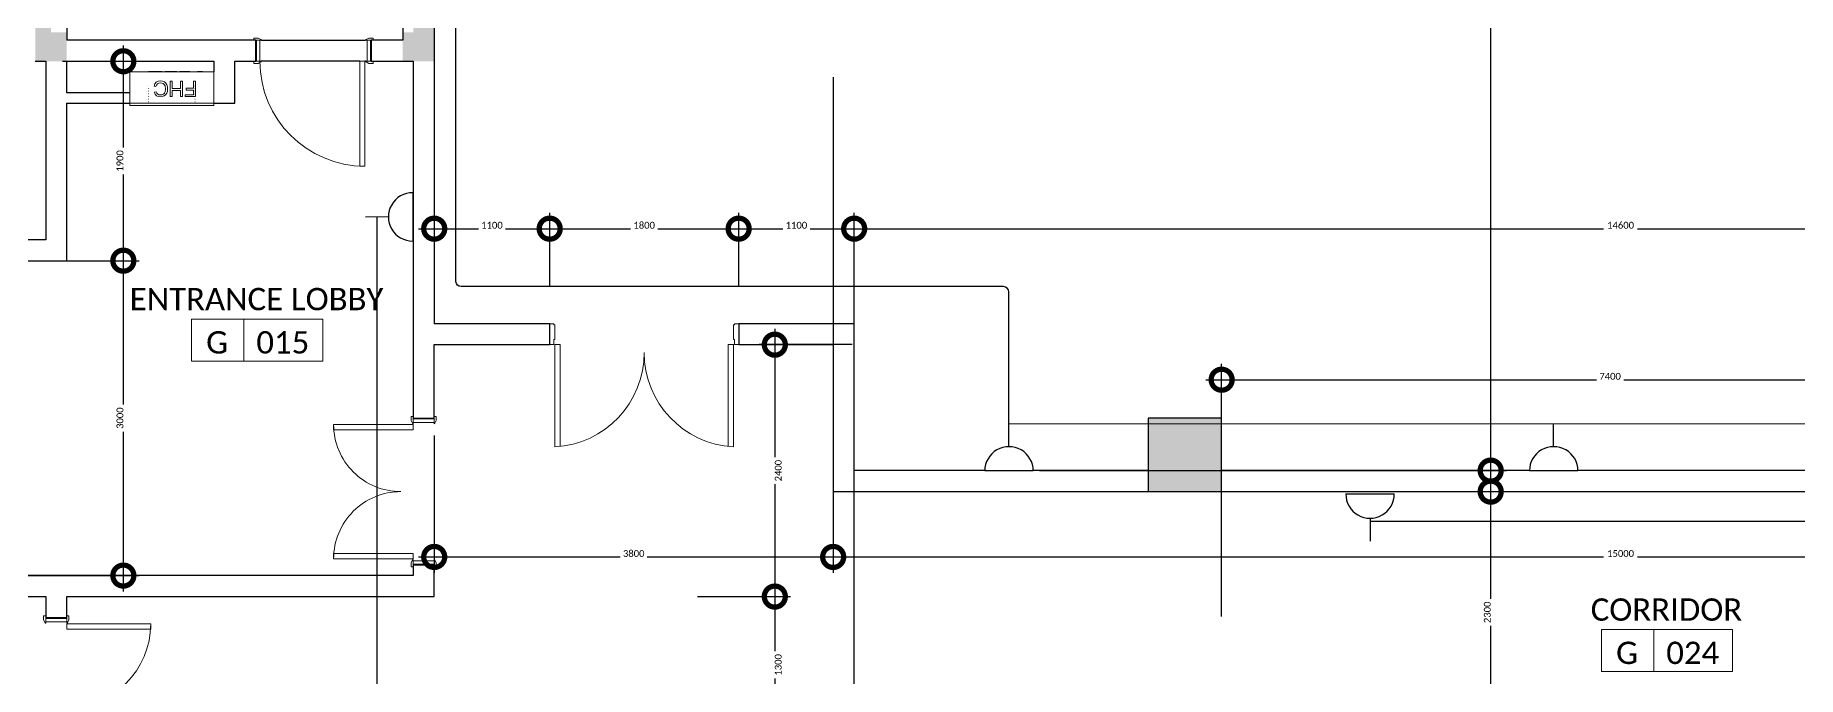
# Model space of a CAD drawing. Header units: metres. Extents: x 15.7 to 112.1, y 4.7 to 71.5.
# Drawn here: x 29.19 to 45.98, y 23.68 to 29.8 of the extents above; entities that cross this region are included whole.
import ezdxf

# ---------------------------------------------------------------- set-up
doc = ezdxf.new("R2010")
doc.units = ezdxf.units.M
doc.set_wipeout_variables(frame=1)
doc.linetypes.add('ECG_Line-Ptrn-Sold', pattern=[9144.001000000002, 9144.000000000002, -0.001])
doc.layers.get('0').update_dxf_attribs({"color": 3})
doc.layers.add('00', color=252, linetype='Continuous')
doc.layers.add('E-SOCKET', color=3, linetype='Continuous')
for name, color, linetype, lineweight in [('A-DIM', 7, 'Continuous', 5), ('A-DOOR', 5, 'Continuous', 5), ('A-TEXT', 7, 'ECG_Line-Ptrn-Sold', 13), ('M-EQPT', 1, 'Continuous', 9)]:
    doc.layers.add(name, color=color, linetype=linetype, lineweight=lineweight)
doc.styles.add('Calibri', font='calibri.ttf', dxfattribs={"height": 0.2126391096979332})
doc.dimstyles.new('ECG_Dimn-Detl-100', dxfattribs={"dimscale": 0.3048, "dimtxt": 0.25, "dimasz": 1.312335958005249, "dimexe": 0.4921259842519685, "dimexo": 0.0625, "dimgap": 0, "dimtad": 1, "dimdec": 0, "dimlfac": 1000, "dimzin": 0, "dimdsep": 46, "dimtxsty": 'Calibri', "dimblk1": 'DOTSMALL', "dimblk2": 'DOTSMALL', "dimsah": 1, "dimcen": 0.09, "dimdle": 0.4921259842519685, "dimazin": 0, "dimtfac": 1, "dimtdec": 4, "dimtix": 1, "dimtmove": 0, "dimatfit": 3, "dimfxl": 0.4921259842519685, "dimfxlon": 1, "dimtvp": 1, "dimtolj": 1, "dimtzin": 0, "dimarcsym": 2})
doc.dimstyles.new('ECG_Dimn-Detl-100_2', dxfattribs={"dimscale": 0.3048, "dimtxt": 0.25, "dimasz": 1.312335958005249, "dimexe": 0.4921259842519685, "dimexo": 0.0625, "dimgap": 0, "dimtad": 1, "dimdec": 0, "dimlfac": 1000, "dimzin": 0, "dimdsep": 46, "dimtxsty": 'Calibri', "dimblk1": 'DOTSMALL', "dimblk2": 'DOTSMALL', "dimsah": 1, "dimcen": 0.09, "dimdle": 0.4921259842519685, "dimazin": 0, "dimtfac": 1, "dimtdec": 4, "dimtix": 1, "dimtmove": 0, "dimatfit": 3, "dimfxl": 0.4921259842519685, "dimfxlon": 1, "dimtvp": 1, "dimtolj": 1, "dimtzin": 0, "dimarcsym": 2})

# ---------------------------------------------------------------- blocks, each defined once
blk = doc.blocks.new('ECG_ Door-Single Leaf-Steel - 1100x2200 mm-3097157-GROUND FLOOR PLAN')
at = {"layer": 'A-DOOR'}
for p, q in [((-0.5670000000000196, 0.12), (-0.5270000000000196, 0.12)), ((-0.5670000000000196, 0.1000000000000001), (-0.5670000000000196, 0.12)), ((-0.4970000000000196, 0.1000000000000001), (-0.5500000000000169, 0.1000000000000001)), ((-0.5420000000003313, 0.1), (-0.5100000000003206, 0.1)), ((-0.5420000000003313, -0.1000000000009697), (-0.5420000000003313, 0.1)), ((-0.5270000000000196, 0.12), (-0.5010000000000195, 0.106)), ((-0.5100000000003206, 0.1), (-0.5100000000003206, -0.1000000000009697)), ((0.550000000000008, 0.1000000000000001), (0.4969999999999724, 0.1000000000000001)), ((0.5009999999999725, 0.106), (0.5269999999999725, 0.12)), ((0.5099999999996673, 0.1), (0.5419999999996781, 0.1)), ((0.5099999999996673, -0.1000000000009697), (0.5099999999996673, 0.1)), ((0.5269999999999725, 0.12), (0.5669999999999723, 0.12)), ((0.5419999999996781, 0.1), (0.5419999999996781, -0.1000000000009697)), ((0.5669999999999723, 0.12), (0.5669999999999725, 0.1000000000000001)), ((-0.5670000000000195, -0.1200000000009714), (-0.5670000000000193, -0.1000000000009752)), ((-0.5270000000000191, -0.1200000000009748), (-0.5670000000000195, -0.1200000000009714)), ((-0.5500000000000167, -0.1000000000009743), (-0.4970000000000195, -0.1000000000009715)), ((-0.5100000000003206, -0.1000000000009697), (-0.5420000000003313, -0.1000000000009697)), ((-0.5010000000000198, -0.1060000000009714), (-0.5270000000000191, -0.1200000000009748)), ((0.4399999999999785, -0.1000000000009684), (0.4899999999999785, -0.1000000000009684)), ((0.4399999999999785, -1.100000000000968), (0.4399999999999785, -0.1000000000009684)), ((0.4399999999999752, -0.1000000000009683), (0.4399999999999752, -1.100000000000968)), ((0.4899999999999752, -0.1000000000009683), (0.4399999999999752, -0.1000000000009683)), ((0.4899999999999785, -0.1000000000009684), (0.4899999999999785, -1.100000000000968)), ((0.4899999999999752, -1.100000000000968), (0.4899999999999752, -0.1000000000009682)), ((0.4969999999999729, -0.1000000000009683), (0.5500000000000085, -0.100000000000968)), ((0.5269999999999729, -0.120000000000968), (0.5009999999999729, -0.1060000000009682)), ((0.5419999999996781, -0.1000000000009697), (0.5099999999996673, -0.1000000000009697)), ((0.566999999999973, -0.1200000000009677), (0.5269999999999729, -0.120000000000968)), ((0.5669999999999729, -0.1000000000009679), (0.566999999999973, -0.1200000000009677)), ((0.4899999999999785, -1.100000000000968), (0.4399999999999785, -1.100000000000968)), ((0.4399999999999752, -1.100000000000968), (0.4899999999999752, -1.100000000000968))]:
    blk.add_line(p, q, dxfattribs=at)
for centre, radius, start, end in [((-0.5050000000000195, 0.099), 0.008062257748298557, 7.12501634890286, 60.25511870305785), ((0.5049999999999724, 0.099), 0.008062257748298501, 119.7448812969423, 172.8749836510976), ((0.4899999999999736, -0.1000000000009633), 1.000000000000006, 180.0000000000001, 269.9999999999997), ((-0.5050000000000194, -0.0990000000009714), 0.008062257748298461, 299.7448812969413, 352.8749836510972), ((0.5049999999999728, -0.09900000000096812), 0.008062257748298501, 187.1250163489028, 240.2551187030581)]:
    blk.add_arc(centre, radius, start, end, dxfattribs=at)
blk = doc.blocks.new('ECG_ Door-Single Leaf-Steel - 900x2200 mm-3096168-GROUND FLOOR PLAN')
at = {"layer": 'A-DOOR'}
for p, q in [((-0.4670000000000201, 0.12), (-0.42700000000002, 0.12)), ((-0.4670000000000201, 0.1000000000000001), (-0.4670000000000201, 0.12)), ((-0.3970000000000201, 0.1000000000000001), (-0.4499999999999846, 0.1000000000000001)), ((-0.4420000000003318, 0.1), (-0.4100000000003211, 0.1)), ((-0.4420000000003318, -0.1000000000009697), (-0.4420000000003318, 0.1)), ((-0.42700000000002, 0.12), (-0.4010000000000201, 0.106)), ((-0.4100000000003211, 0.1), (-0.4100000000003211, -0.1000000000009697)), ((0.4500000000000219, 0.1000000000000001), (0.3969999999999727, 0.1000000000000001)), ((0.4009999999999729, 0.106), (0.4269999999999726, 0.12)), ((0.4099999999996672, 0.1), (0.4419999999996781, 0.1)), ((0.4099999999996672, -0.1000000000009697), (0.4099999999996672, 0.1)), ((0.4269999999999726, 0.12), (0.4669999999999725, 0.12)), ((0.4419999999996781, 0.1), (0.4419999999996781, -0.1000000000009697)), ((0.4669999999999725, 0.12), (0.4669999999999728, 0.1000000000000001)), ((-0.4670000000000197, -0.1200000000009711), (-0.4670000000000196, -0.1000000000009742)), ((-0.4270000000000198, -0.1200000000009738), (-0.4670000000000197, -0.1200000000009711)), ((-0.4499999999999842, -0.1000000000009735), (-0.3970000000000198, -0.1000000000009712)), ((-0.4100000000003211, -0.1000000000009697), (-0.4420000000003318, -0.1000000000009697)), ((-0.4010000000000199, -0.1060000000009711), (-0.4270000000000198, -0.1200000000009738)), ((0.3399999999999786, -0.1000000000009684), (0.3899999999999786, -0.1000000000009684)), ((0.3399999999999786, -0.9000000000009685), (0.3399999999999786, -0.1000000000009684)), ((0.3399999999999754, -0.1000000000009683), (0.3399999999999754, -0.9000000000009685)), ((0.3899999999999754, -0.1000000000009683), (0.3399999999999754, -0.1000000000009683)), ((0.3899999999999786, -0.1000000000009684), (0.3899999999999786, -0.9000000000009685)), ((0.3899999999999754, -0.9000000000009685), (0.3899999999999754, -0.1000000000009684)), ((0.3969999999999731, -0.1000000000009686), (0.4500000000000224, -0.1000000000009683)), ((0.4269999999999731, -0.1200000000009683), (0.400999999999973, -0.1060000000009685)), ((0.4419999999996781, -0.1000000000009697), (0.4099999999996672, -0.1000000000009697)), ((0.4669999999999732, -0.1200000000009681), (0.4269999999999731, -0.1200000000009683)), ((0.4669999999999731, -0.1000000000009682), (0.4669999999999732, -0.1200000000009681)), ((0.3899999999999786, -0.9000000000009685), (0.3399999999999786, -0.9000000000009685)), ((0.3399999999999754, -0.9000000000009685), (0.3899999999999754, -0.9000000000009685))]:
    blk.add_line(p, q, dxfattribs=at)
for centre, radius, start, end in [((-0.40500000000002, 0.099), 0.008062257748298529, 7.125016348902834, 60.2551187030581), ((0.4049999999999727, 0.099), 0.008062257748298515, 119.7448812969418, 172.8749836510976), ((0.3899999999999741, -0.100000000000964), 0.800000000000005, 180.0000000000001, 269.9999999999997), ((-0.4050000000000197, -0.09900000000097108), 0.008062257748298515, 299.7448812969412, 352.8749836510972), ((0.404999999999973, -0.09900000000096844), 0.00806225774829855, 187.1250163489028, 240.2551187030582)]:
    blk.add_arc(centre, radius, start, end, dxfattribs=at)
blk = doc.blocks.new('ECG_Hollow Wood Doors and Frames_ External_Double Leaves - ECG_Hollow Wood Doors and Frames_ 1800_2200MM - Double Leaves 3-2508427-GROUND FLOOR PLAN')
at = {"layer": 'A-DOOR'}
for p, q in [((-0.8600000000000315, 0.0999999999999861), (-0.9000000000000082, 0.0999999999999861)), ((-0.8600000000000314, 0.08999999999998737), (-0.8600000000000315, 0.0999999999999861)), ((-0.8500000000000325, 0.08999999999998735), (-0.8600000000000314, 0.08999999999998737)), ((-0.850000000000033, -0.04999999999999923), (-0.8500000000000325, 0.08999999999998735)), ((0.8599999999999827, 0.08999999999998183), (0.8499999999999897, 0.08999999999998186)), ((0.8499999999999897, 0.08999999999998186), (0.8499999999999892, -0.05000000000000472)), ((0.8999999999999914, 0.0999999999999861), (0.8599999999999827, 0.0999999999999861)), ((0.8599999999999827, 0.0999999999999861), (0.8599999999999827, 0.08999999999998183)), ((-0.9000000000000082, -0.1), (-0.8600000000000315, -0.1)), ((-0.8600000000000315, -0.1), (-0.8600000000000317, -0.0499999999999992)), ((-0.8600000000000317, -0.0499999999999992), (-0.850000000000033, -0.04999999999999923)), ((-0.8000000000001004, -0.1000000000000005), (-0.8500000000000593, -0.1000000000000005)), ((-0.8500000000000593, -0.1000000000000005), (-0.8500000000000593, -1.07419967974373)), ((-0.8000000000001004, -1.070016832963082), (-0.8000000000001004, -0.1000000000000005)), ((0.7999999999999821, -0.1000000000000005), (0.8499999999999409, -0.1000000000000005)), ((0.7999999999999821, -1.070016832963079), (0.7999999999999821, -0.1000000000000005)), ((0.8499999999999892, -0.05000000000000472), (0.8599999999999827, -0.05000000000000476)), ((0.8499999999999409, -0.1000000000000005), (0.8499999999999409, -1.074199679743733)), ((0.8599999999999827, -0.05000000000000476), (0.8599999999999827, -0.1)), ((0.8599999999999827, -0.1), (0.8999999999999914, -0.1))]:
    blk.add_line(p, q, dxfattribs=at)
for centre, radius, start, end in [((-0.9000000000000052, -0.1755896419631624), 0.8999999999999926, 273.1847385367166, 0), ((0.899999999999994, -0.1755896419631619), 0.900000000000003, 179.9999999999998, 266.8152614632758)]:
    blk.add_arc(centre, radius, start, end, dxfattribs=at)
blk = doc.blocks.new('ECG_Door-Double Leaves-Gnrc - 1400x2200-3005066-GROUND FLOOR PLAN')
at = {"layer": 'A-DOOR'}
for p, q in [((-0.6399999999998273, 0.09999999999999758), (-0.6399999999998273, 0.8579999999999977)), ((-0.6399999999998273, 0.8579999999999977), (-0.5899999999998273, 0.8579999999999977)), ((-0.5899999999998273, 0.8579999999999977), (-0.5899999999998273, 0.09999999999999758)), ((0.5900000000001455, 0.8580000000009685), (0.5900000000001455, 0.1000000000009684)), ((0.6400000000001456, 0.8580000000009685), (0.5900000000001455, 0.8580000000009685)), ((0.5900000000001422, 0.1000000000009683), (0.5900000000001422, 0.8580000000009685)), ((0.5900000000001422, 0.8580000000009685), (0.6400000000001422, 0.8580000000009685)), ((0.6400000000001456, 0.1000000000009684), (0.6400000000001456, 0.8580000000009685)), ((0.6400000000001422, 0.8580000000009685), (0.6400000000001422, 0.1000000000009684)), ((-0.6769999999998372, 0.1200000000009763), (-0.7169999999998373, 0.120000000000972)), ((-0.7169999999998373, 0.120000000000972), (-0.7169999999998375, 0.1000000000009767)), ((-0.7000000000000203, 0.1000000000009755), (-0.6469999999998374, 0.100000000000972)), ((-0.6600000000002452, 0.1000000000009699), (-0.692000000000256, 0.1000000000009699)), ((-0.692000000000256, 0.1000000000009699), (-0.692000000000256, -0.1)), ((-0.6509999999998374, 0.1060000000009719), (-0.6769999999998372, 0.1200000000009763)), ((-0.6600000000002452, -0.1), (-0.6600000000002452, 0.1000000000009699)), ((-0.5899999999998273, 0.09999999999999758), (-0.6399999999998273, 0.09999999999999758)), ((0.5900000000001455, 0.1000000000009684), (0.6400000000001456, 0.1000000000009684)), ((0.6400000000001422, 0.1000000000009683), (0.5900000000001422, 0.1000000000009683)), ((0.6470000000001538, 0.1000000000009678), (0.6999999999999997, 0.1000000000009675)), ((0.677000000000154, 0.1200000000009675), (0.6510000000001539, 0.1060000000009677)), ((0.6599999999997347, 0.1000000000009699), (0.6599999999997347, -0.1)), ((0.6919999999997455, 0.1000000000009699), (0.6599999999997347, 0.1000000000009699)), ((0.7170000000001538, 0.1200000000009673), (0.677000000000154, 0.1200000000009675)), ((0.6919999999997455, -0.1), (0.6919999999997455, 0.1000000000009699)), ((0.7170000000001538, 0.1000000000009674), (0.7170000000001538, 0.1200000000009673)), ((-0.7169999999998375, -0.1000000000000001), (-0.7169999999998375, -0.12)), ((-0.7169999999998375, -0.12), (-0.6769999999998377, -0.12)), ((-0.6469999999998376, -0.1000000000000001), (-0.7000000000000204, -0.1000000000000001)), ((-0.692000000000256, -0.1), (-0.6600000000002452, -0.1)), ((-0.6769999999998377, -0.12), (-0.6509999999998375, -0.106)), ((0.6999999999999994, -0.1000000000000001), (0.6470000000001532, -0.1000000000000001)), ((0.651000000000153, -0.106), (0.6770000000001533, -0.12)), ((0.6599999999997347, -0.1), (0.6919999999997455, -0.1)), ((0.6770000000001533, -0.12), (0.7170000000001532, -0.12)), ((0.7170000000001532, -0.12), (0.7170000000001535, -0.1000000000000001))]:
    blk.add_line(p, q, dxfattribs=at)
for centre, radius, start, end in [((-0.6399999999998284, 0.2180000000001807), 0.6399999999998177, 359.9999999999996, 90.00000000000007), ((0.6400000000001412, 0.218000000000818), 0.640000000000152, 89.99999999999993, 180.0000000000016), ((-0.6549999999998373, 0.09900000000097192), 0.008062257748298461, 7.12501634890251, 60.25511870305827), ((0.6550000000001538, 0.09900000000096766), 0.008062257748298501, 119.7448812969415, 172.8749836510969), ((-0.6549999999998376, -0.099), 0.008062257748298707, 299.7448812969421, 352.8749836510967), ((0.6550000000001532, -0.099), 0.008062257748298557, 187.125016348902, 240.2551187030557)]:
    blk.add_arc(centre, radius, start, end, dxfattribs=at)
blk = doc.blocks.new('ECG_Hose Reel Cabinet-New - ECG_Hose Reel Cabinet-New-2518880-GROUND FLOOR PLAN')
at = {"layer": 'M-EQPT'}
for p, q in [((-0.309999999999998, 0.02000000000000033), (0.4900000000000031, 0.02000000000000033)), ((-0.309999999999998, 0), (-0.309999999999998, 0.02000000000000033)), ((-0.3099999999999981, 0.02000000000000033), (-0.3099999999999962, -0.3)), ((0.4900000000000031, 0.02000000000000033), (-0.309999999999998, 0.02000000000000033)), ((0.4900000000000031, 0), (-0.309999999999998, 0)), ((0.4900000000000031, 0.02000000000000033), (0.4900000000000031, 0)), ((0.4900000000000006, -0.3), (0.4900000000000031, 0.02000000000000033)), ((-0.03669812727797142, -0.06274612864668341), (-0.1359288965087418, -0.06274612864668341)), ((-0.1359288965087418, -0.06274612864668341), (-0.1359288965087418, -0.2104384363389912)), ((-0.1324998666772823, -0.03953894909299027), (-0.1329989336745628, -0.03950896908851212)), ((-0.1324998666772823, -0.06453894909299325), (-0.1329989336745628, -0.06450896908850644)), ((-0.1324998666772823, -0.08953894909298757), (-0.1329989336745628, -0.08950896908850942)), ((-0.1324998666772823, -0.1145389490929905), (-0.1329989336745628, -0.1145089690885124)), ((-0.1324998666772823, -0.1395389490929935), (-0.1329989336745628, -0.1395089690885067)), ((-0.1324998666772823, -0.1645389490929878), (-0.1329989336745628, -0.1645089690885097)), ((-0.1327694214678269, -0.01457265060853406), (-0.1322698871965221, -0.01455186166330718)), ((-0.1327694214678269, -0.03957265060853704), (-0.1322698871965221, -0.03955186166331016)), ((-0.1327694214678269, -0.06457265060853136), (-0.1322698871965221, -0.06455186166330448)), ((-0.1327694214678269, -0.089572650608543), (-0.1322698871965221, -0.08955186166330746)), ((-0.1327694214678269, -0.114572650608546), (-0.1322698871965221, -0.1145518616633104)), ((-0.1327694214678269, -0.1395726506085403), (-0.1322698871965221, -0.1395518616633047)), ((-0.1318224236786833, -0.01454894775972402), (-0.1312899787991323, -0.01454894775972402)), ((-0.1318224236786833, -0.03954894775971834), (-0.1312899787991323, -0.03954894775971834)), ((-0.1318224236786833, -0.03954894775971834), (-0.1312899787991323, -0.03954894775971834)), ((-0.1318224236786833, -0.06454894775972132), (-0.1312899787991323, -0.06454894775972132)), ((-0.1318224236786833, -0.06454894775972132), (-0.1312899787991323, -0.06454894775972132)), ((-0.1318224236786833, -0.0895489477597243), (-0.1312899787991323, -0.0895489477597243)), ((-0.1318224236786833, -0.0895489477597243), (-0.1312899787991323, -0.0895489477597243)), ((-0.1318224236786833, -0.1145489477597186), (-0.1312899787991323, -0.1145489477597186)), ((-0.1318224236786833, -0.1145489477597186), (-0.1312899787991323, -0.1145489477597186)), ((-0.1318224236786833, -0.1395489477597216), (-0.1312899787991323, -0.1395489477597216)), ((-0.1318224236786833, -0.1395489477597216), (-0.1312899787991323, -0.1395489477597216)), ((-0.1318224236786833, -0.1645489477597159), (-0.1312899787991323, -0.1645489477597159)), ((-0.1174673580472023, -0.1250538209543759), (-0.1174673580472023, -0.08120766710822261)), ((-0.1174673580472023, -0.08120766710822261), (-0.03669812727797142, -0.08120766710822261)), ((-0.04823658881643342, -0.1250538209543759), (-0.1174673580472023, -0.1250538209543759)), ((-0.1174673580472028, -0.2104384363389913), (-0.1174673580472028, -0.1435153594159148)), ((-0.1174673580472028, -0.1435153594159148), (-0.04823658881643342, -0.1435153594159148)), ((-0.04823658881643342, -0.1435153594159148), (-0.04823658881643342, -0.1250538209543759)), ((-0.03669812727797142, -0.08120766710822261), (-0.03669812727797142, -0.06274612864668341)), ((0.007148026568182465, -0.06274612864668433), (-0.01131351189335711, -0.06274612864668433)), ((-0.01131351189335711, -0.06274612864668433), (-0.01131351189335711, -0.2104384363389921)), ((0.007148026568182465, -0.1227461286466845), (0.007148026568182465, -0.06274612864668433)), ((0.08560956502972047, -0.1227461286466845), (0.007148026568182462, -0.1227461286466845)), ((0.007148026568181889, -0.2104384363389922), (0.007148026568181889, -0.1412076671082235)), ((0.007148026568181889, -0.1412076671082235), (0.08560956502971984, -0.1412076671082235)), ((0.1040711034912594, -0.06274612864668504), (0.08560956502972047, -0.06274612864668504)), ((0.08560956502972047, -0.06274612864668504), (0.08560956502972047, -0.1227461286466845)), ((0.08560956502971984, -0.1412076671082235), (0.08560956502971984, -0.2104384363389929)), ((0.1040711034912594, -0.2104384363389929), (0.1040711034912594, -0.06274612864668504)), ((0.1316417164720282, -0.1139390373005315), (0.1294557188758743, -0.1354744940313008)), ((0.1294557188758743, -0.1354744940313008), (0.1313893126258741, -0.1558921623005315)), ((0.1313893126258741, -0.1558921623005315), (0.137190093875874, -0.1749576671082239)), ((0.13819970926049, -0.09534228249283927), (0.1316417164720282, -0.1139390373005315)), ((0.1487871491643362, -0.0802746743197624), (0.13819970926049, -0.09534228249283927)), ((0.1479172573374127, -0.1354384363389932), (0.1526227861835668, -0.1079985324928394)), ((0.153488170798951, -0.1672413209543779), (0.1479172573374127, -0.1354384363389932)), ((0.163061488106644, -0.06932665749283944), (0.1487871491643362, -0.0802746743197624)), ((0.1526227861835668, -0.1079985324928394), (0.1590545770489515, -0.09604540749283945)), ((0.1606095650297201, -0.1791178233582241), (0.153488170798951, -0.1672413209543779)), ((0.1590545770489515, -0.09604540749283945), (0.1689388919527977, -0.08679660941591644)), ((0.1799905746451056, -0.06266049162745498), (0.163061488106644, -0.06932665749283944)), ((0.1689388919527977, -0.08679660941591644), (0.1819647332989516, -0.08087413345437804)), ((0.1985422573374133, -0.06043843633899357), (0.1799905746451056, -0.06266049162745498)), ((0.1819647332989516, -0.08087413345437804), (0.1978211034912593, -0.078899974800532)), ((0.1978211034912593, -0.078899974800532), (0.2115771131066439, -0.08068032335822442)), ((0.2187841443566441, -0.06331403730053217), (0.1985422573374133, -0.06043843633899357)), ((0.2115771131066439, -0.08068032335822442), (0.2227730265681824, -0.08602136903130142)), ((0.2355194207989517, -0.0719408401851477), (0.2187841443566441, -0.06331403730053217)), ((0.2227730265681824, -0.08602136903130142), (0.2315170169527977, -0.09525664547360918)), ((0.2315170169527977, -0.09525664547360918), (0.237917257337413, -0.1087196863389939)), ((0.2402249496451049, -0.1579384363389939), (0.2342528943566432, -0.1737497344159169)), ((0.2482252501258747, -0.08578699403130163), (0.2355194207989517, -0.0719408401851477)), ((0.237917257337413, -0.1087196863389939), (0.2563787957989515, -0.1043206478774555)), ((0.2586864881066433, -0.1626980517236094), (0.2402249496451049, -0.1579384363389939)), ((0.2563787957989515, -0.1043206478774555), (0.2482252501258747, -0.08578699403130163)), ((0.2501678582989509, -0.1842109723966863), (0.2586864881066433, -0.1626980517236094)), ((0.3118224236787896, -0.01454894775972402), (0.31128997879923, -0.01454894775972402)), ((0.3118224236787896, -0.03954894775971834), (0.31128997879923, -0.03954894775971834)), ((0.3118224236787896, -0.03954894775971834), (0.31128997879923, -0.03954894775971834)), ((0.3118224236787896, -0.06454894775972132), (0.31128997879923, -0.06454894775972132)), ((0.3118224236787896, -0.06454894775972132), (0.31128997879923, -0.06454894775972132)), ((0.3118224236787896, -0.0895489477597243), (0.31128997879923, -0.0895489477597243)), ((0.3118224236787896, -0.0895489477597243), (0.31128997879923, -0.0895489477597243)), ((0.3118224236787896, -0.1145489477597186), (0.31128997879923, -0.1145489477597186)), ((0.3118224236787896, -0.1145489477597186), (0.31128997879923, -0.1145489477597186)), ((0.3118224236787896, -0.1395489477597216), (0.31128997879923, -0.1395489477597216)), ((0.3118224236787896, -0.1395489477597216), (0.31128997879923, -0.1395489477597216)), ((0.3118224236787896, -0.1645489477597246), (0.31128997879923, -0.1645489477597246)), ((0.3127694214679246, -0.03952524491090831), (0.3122698871966284, -0.03954603385613518)), ((0.3127694214679246, -0.06452524491091129), (0.3122698871966284, -0.06454603385613816)), ((0.3127694214679246, -0.0895252449109056), (0.3122698871966284, -0.08954603385613248)), ((0.3127694214679246, -0.1145252449109086), (0.3122698871966284, -0.1145460338561355)), ((0.3127694214679246, -0.1395252449109116), (0.3122698871966284, -0.1395460338561298)), ((0.3127694214679246, -0.1645252449109059), (0.3122698871966284, -0.1645460338561328)), ((0.3124998666773887, -0.01455894642646076), (0.3129989336746605, -0.01458892643093025)), ((0.3124998666773887, -0.03955894642646374), (0.3129989336746605, -0.03958892643093323)), ((0.3124998666773887, -0.06455894642645806), (0.3129989336746605, -0.06458892643093621)), ((0.3124998666773887, -0.08955894642646103), (0.3129989336746605, -0.08958892643093053)), ((0.3124998666773887, -0.1145589464264554), (0.3129989336746605, -0.1145889264309335)), ((0.3124998666773887, -0.1395589464264583), (0.3129989336746605, -0.1395889264309365)), ((0.4900000000000006, -0.3), (-0.3099999999999962, -0.3)), ((-0.2015702980461362, -0.3000000000000791), (-0.2015702980461362, -0.3020000000000699)), ((-0.1980458988007717, -0.302), (-0.2015702980461796, -0.302)), ((-0.1902469672159737, -0.302), (-0.1980458988007717, -0.302)), ((-0.1980458988007722, -0.302), (-0.1925451295437509, -0.302)), ((-0.1915702980461793, -0.302), (-0.1915702980461793, -0.3)), ((-0.190246967215973, -0.302), (-0.1915702980461793, -0.302)), ((-0.1678936288763851, -0.302), (-0.1902469672159734, -0.302)), ((-0.1665702980461793, -0.302), (-0.1678936288763856, -0.302)), ((-0.1600946972915868, -0.302), (-0.1678936288763853, -0.302)), ((-0.1665702980461793, -0.3), (-0.1665702980461793, -0.302)), ((-0.165595466548608, -0.302), (-0.1600946972915863, -0.302)), ((-0.156570298046179, -0.302), (-0.1600946972915861, -0.302)), ((-0.1565702980461292, -0.3020000000000699), (-0.1565702980461292, -0.3000000000000791)), ((-0.1359288965087418, -0.2104384363389912), (-0.1174673580472028, -0.2104384363389913)), ((-0.0838461538461517, -0.2999999999999998), (-0.0838461538461517, -0.3019999999999998)), ((0.01538461538461773, -0.3019999999999999), (-0.0838461538461517, -0.3019999999999998)), ((-0.01131351189335711, -0.2104384363389921), (0.007148026568181889, -0.2104384363389922)), ((0.01538461538461773, -0.2999999999999999), (0.01538461538461773, -0.3019999999999999)), ((0.04076923076923296, -0.3), (0.04076923076923296, -0.302)), ((0.05923076923077162, -0.302), (0.04076923076923296, -0.302)), ((0.05923076923077162, -0.3), (0.05923076923077162, -0.302)), ((0.13769230769231, -0.3020000000000001), (0.05923076923077162, -0.302)), ((0.08560956502971984, -0.2104384363389929), (0.1040711034912594, -0.2104384363389929)), ((0.137190093875874, -0.1749576671082239), (0.1466912957989508, -0.1911746142236086)), ((0.13769230769231, -0.3000000000000001), (0.13769230769231, -0.3020000000000001)), ((0.1561538461538486, -0.3020000000000002), (0.13769230769231, -0.3020000000000001)), ((0.1466912957989508, -0.1911746142236086), (0.1597261515681815, -0.2030466094159164)), ((0.1561538461538486, -0.3000000000000002), (0.1561538461538486, -0.3020000000000002)), ((0.1597261515681815, -0.2030466094159164), (0.1767318607027968, -0.2103212488389934)), ((0.1708319207989508, -0.1875598305697626), (0.1606095650297201, -0.1791178233582241)), ((0.1830870289720277, -0.1926034002813012), (0.1708319207989508, -0.1875598305697626)), ((0.1767318607027968, -0.2103212488389934), (0.1981456227220276, -0.2127461286466859)), ((0.1815384615384638, -0.3000000000000002), (0.1815384615384638, -0.3020000000000002)), ((0.1837244591346177, -0.3020000000000002), (0.1815384615384638, -0.3020000000000002)), ((0.1963066804143354, -0.1942845901851474), (0.1830870289720277, -0.1926034002813012)), ((0.1834720552884639, -0.3000000000000002), (0.1834720552884639, -0.3020000000000002)), ((0.1837244591346177, -0.3000000000000002), (0.1837244591346177, -0.3020000000000002)), ((0.1902824519230793, -0.3020000000000002), (0.1837244591346177, -0.3020000000000002)), ((0.1902824519230793, -0.3000000000000002), (0.1902824519230793, -0.3020000000000002)), ((0.2008698918269255, -0.3020000000000002), (0.1902824519230793, -0.3020000000000002)), ((0.2117168366643354, -0.1919949267236091), (0.1963066804143354, -0.1942845901851474)), ((0.1981456227220276, -0.2127461286466859), (0.2192393727220276, -0.2095415012428399)), ((0.2008698918269255, -0.3000000000000002), (0.2008698918269255, -0.3020000000000002)), ((0.2151442307692332, -0.3020000000000003), (0.2008698918269255, -0.3020000000000002)), ((0.2245578823374124, -0.1851259363389938), (0.2117168366643354, -0.1919949267236091)), ((0.2151442307692332, -0.3000000000000003), (0.2151442307692332, -0.3020000000000003)), ((0.2320733173076947, -0.3020000000000003), (0.2151442307692332, -0.3020000000000003)), ((0.2192393727220276, -0.2095415012428399), (0.2367994688758739, -0.1999276190313016)), ((0.2342528943566432, -0.1737497344159169), (0.2245578823374124, -0.1851259363389938)), ((0.2320733173076947, -0.3000000000000003), (0.2320733173076947, -0.3020000000000003)), ((0.2506250000000024, -0.3020000000000003), (0.2320733173076947, -0.3020000000000003)), ((0.2367994688758739, -0.1999276190313016), (0.2501678582989509, -0.1842109723966863)), ((0.2506250000000024, -0.3000000000000003), (0.2506250000000024, -0.3020000000000003)), ((0.2708668870192332, -0.3020000000000003), (0.2506250000000024, -0.3020000000000003)), ((0.2708668870192332, -0.3000000000000003), (0.2708668870192332, -0.3020000000000003)), ((0.2876021634615409, -0.3020000000000003), (0.2708668870192332, -0.3020000000000003)), ((0.2876021634615409, -0.3000000000000004), (0.2876021634615409, -0.3020000000000003)), ((0.3003079927884639, -0.3020000000000004), (0.2876021634615409, -0.3020000000000003)), ((0.3003079927884639, -0.3000000000000004), (0.3003079927884639, -0.3020000000000004)), ((0.3084615384615408, -0.3020000000000004), (0.3003079927884639, -0.3020000000000004)), ((0.3084615384615408, -0.3000000000000004), (0.3084615384615408, -0.3020000000000004)), ((0.3107692307692331, -0.3020000000000004), (0.3084615384615451, -0.3020000000000004)), ((0.3107692307692331, -0.3000000000000004), (0.3107692307692331, -0.3020000000000004))]:
    blk.add_line(p, q, dxfattribs=at)
at = {"layer": 'M-EQPT', "flags": 128}
for points in [[(-0.1315790374050702, -0.01454894775972402), (-0.1319482490722201, -0.01454894775972402), (-0.1319999999999527, -0.01454894775972402)], [(-0.1315790374050702, -0.03954894775971834), (-0.1319482490722201, -0.03954894775971834), (-0.1319999999999527, -0.03954894775971834)], [(-0.1315790374050702, -0.03954894775971834), (-0.1319482490722201, -0.03954894775971834), (-0.1319999999999527, -0.03954894775971834)], [(-0.1315790374050702, -0.06454894775972132), (-0.1319482490722201, -0.06454894775972132), (-0.1319999999999527, -0.06454894775972132)], [(-0.1315790374050702, -0.06454894775972132), (-0.1319482490722201, -0.06454894775972132), (-0.1319999999999527, -0.06454894775972132)], [(-0.1315790374050702, -0.0895489477597243), (-0.1319482490722201, -0.0895489477597243), (-0.1319999999999527, -0.0895489477597243)], [(-0.1315790374050702, -0.0895489477597243), (-0.1319482490722201, -0.0895489477597243), (-0.1319999999999527, -0.0895489477597243)], [(-0.1315790374050702, -0.1145489477597186), (-0.1319482490722201, -0.1145489477597186), (-0.1319999999999527, -0.1145489477597186)], [(-0.1315790374050702, -0.1145489477597186), (-0.1319482490722201, -0.1145489477597186), (-0.1319999999999527, -0.1145489477597186)], [(-0.1315790374050702, -0.1395489477597216), (-0.1319482490722201, -0.1395489477597216), (-0.1319999999999527, -0.1395489477597216)], [(-0.1315790374050702, -0.1395489477597216), (-0.1319482490722201, -0.1395489477597216), (-0.1319999999999527, -0.1395489477597216)], [(-0.1315790374050702, -0.1645489477597159), (-0.1319482490722201, -0.1645489477597159), (-0.1319999999999527, -0.1645489477597159)], [(0.3115790374051765, -0.01454894775972402), (0.3119482490723178, -0.01454894775972402), (0.3120000000000503, -0.01454894775972402)], [(0.3115790374051765, -0.03954894775971834), (0.3119482490723178, -0.03954894775971834), (0.3120000000000503, -0.03954894775971834)], [(0.3115790374051765, -0.03954894775971834), (0.3119482490723178, -0.03954894775971834), (0.3120000000000503, -0.03954894775971834)], [(0.3115790374051765, -0.06454894775972132), (0.3119482490723178, -0.06454894775972132), (0.3120000000000503, -0.06454894775972132)], [(0.3115790374051765, -0.06454894775972132), (0.3119482490723178, -0.06454894775972132), (0.3120000000000503, -0.06454894775972132)], [(0.3115790374051765, -0.0895489477597243), (0.3119482490723178, -0.0895489477597243), (0.3120000000000503, -0.0895489477597243)], [(0.3115790374051765, -0.0895489477597243), (0.3119482490723178, -0.0895489477597243), (0.3120000000000503, -0.0895489477597243)], [(0.3115790374051765, -0.1145489477597186), (0.3119482490723178, -0.1145489477597186), (0.3120000000000503, -0.1145489477597186)], [(0.3115790374051765, -0.1145489477597186), (0.3119482490723178, -0.1145489477597186), (0.3120000000000503, -0.1145489477597186)], [(0.3115790374051765, -0.1395489477597216), (0.3119482490723178, -0.1395489477597216), (0.3120000000000503, -0.1395489477597216)], [(0.3115790374051765, -0.1395489477597216), (0.3119482490723178, -0.1395489477597216), (0.3120000000000503, -0.1395489477597216)], [(0.3115790374051765, -0.1645489477597246), (0.3119482490723178, -0.1645489477597246), (0.3120000000000503, -0.1645489477597246)], [(0.3120300042568105, -0.1420378130396751), (0.3119622675628301, -0.1420378130396751), (0.311959062175464, -0.1420378130396751)]]:
    blk.add_lwpolyline(points, dxfattribs=at)
at = {"layer": 'M-EQPT'}
for centre, radius, start, end in [((0.4700000000000087, -0.2999999999999997), 0.002499999999999947, 180, 0), ((0.4700000000000039, -0.2999999999999997), 0.002499999999999971, 225.0000000000001, 315.0000000000001)]:
    blk.add_arc(centre, radius, start, end, dxfattribs=at)
blk = doc.blocks.new('ECG_G-Tag-Room - ECG_G-Tag-Room-Engl-1568319-GROUND FLOOR PLAN')
at = {"layer": 'A-TEXT'}
for p, q in [((-0.006249999999999996, 0), (-0.006249999999999996, -0.004)), ((0.00625, 0), (-0.006249999999999996, 0)), ((-0.001249999999999994, -0.004), (-0.001249999999999987, 0)), ((0.00625, 0), (0.00625, -0.004)), ((0.006250000000000001, -0.004), (-0.006249999999999996, -0.004))]:
    blk.add_line(p, q, dxfattribs=at)
blk = doc.blocks.new('_DotSmall')
at = {"color": 0, "linetype": 'ByBlock', "const_width": 0.5}
blk.add_lwpolyline([(-0.0625, 0, 1), (0.0625, 0, 1)], format="xyb", close=True, dxfattribs=at)
blk = doc.blocks.new('SS')
at = {"color": 3}
blk.add_wipeout([(-0.2306978319220434, -0.0003616108363601045), (-0.22219485645043036, 0.06205695918177401), (-0.2021871698154923, 0.11109441380151347), (-0.16697543701742643, 0.15918801414910644), (-0.12594592715230613, 0.19328539481722717), (-0.06945470066824717, 0.21999469305186742), (-0.025000102676595366, 0.22933951966912614), (0.04985435290689984, 0.22524689545500454), (0.11234024185159361, 0.20149761903459884), (0.15515500864175855, 0.17072944593501171), (0.19494773768809584, 0.12335720484102608), (0.21750319180295258, 0.07690241850187629), (0.22931783062951966, 0.025198273180657704), (0.22931783062951008, -0.00036161083664865146)], dxfattribs=at)
at = {"layer": 'E-SOCKET', "color": 3}
for points in [[(-0.0003726482709680567, 0.2308167083197077), (-0.001501549218573928, 0.4485551619594617)], [(0.2306978319220434, -0.0003616108366486515), (-0.2306978319220434, -0.0003616108364212778)]]:
    blk.add_lwpolyline(points, dxfattribs=at)
blk.add_arc((0, 0), 0.2306981153280665, 359.91019092976, 180.0898090701878, dxfattribs=at)

msp = doc.modelspace()

# ---------------------------------------------------------------- hatches: boundary and pattern name
at = {"layer": '00'}
for points in [[(29.19393060839772, 29.54732717912556), (29.49393060839772, 29.54732717912556), (29.49393060839772, 29.82290038257989), (29.34393060839772, 29.82290038257989), (29.34393060839772, 36.14732717912519), (29.19393060839772, 36.14732717912519), (29.19393060839772, 29.82290038257991)], [(32.99393060839777, 29.54732717912556), (32.99393060839777, 36.14732717912519), (32.79393060839941, 36.14732717912519), (32.79393060839941, 29.82290038257989), (32.69393060839776, 29.82290038257989), (32.69393060839776, 29.54732717912556), (32.79393060839774, 29.54732717912556)], [(39.79393060134536, 25.44732717912511), (40.49393060134534, 25.44732717912511), (40.49393060134534, 26.14732717912508), (39.79393060134536, 26.14732717912508), (39.79393060134536, 25.48485549857046)]]:
    msp.add_hatch(color=256, dxfattribs=at).paths.add_polyline_path(points, flags=0)

# ---------------------------------------------------------------- linework, layer by layer
for p, q in [((32.99393060839772, 38.34732717912513), (32.99393060839773, 27.04732717912512)), ((32.69393060839771, 36.14732717912513), (32.6939306083977, 29.74732717912554)), ((29.49393060839771, 33.28091181841764), (29.4939306083977, 29.74732717912554)), ((31.29393060839769, 29.74732717912554), (29.49393060839769, 29.74732717912554)), ((31.29393060839769, 29.54732717912552), (31.29393060839769, 29.74732717912554)), ((31.34693060839769, 29.74732717912554), (32.34093060839768, 29.74732717912554)), ((31.34693060839769, 29.74732717912555), (32.34093060839768, 29.74732717912555)), ((32.69393060839772, 29.74732717912554), (32.39393060839772, 29.74732717912554)), ((32.39393060839772, 29.74732717912554), (32.39393060839772, 29.54732717912552)), ((29.1939306083977, 29.54732717912555), (29.29393060839773, 29.54732717912555)), ((29.29393060839773, 29.54732717912552), (29.29393060839773, 27.84732717912514)), ((29.49393060839769, 29.2473271791251), (29.49393060839769, 29.54732717912552)), ((29.49393060839769, 29.54732717912552), (30.89393060839772, 29.54732717912552)), ((30.89393060839772, 29.54732717912552), (30.89393060839772, 29.44732717912513)), ((31.09393060839767, 29.54732717912552), (31.29393060839769, 29.54732717912552)), ((31.09393060839767, 29.14732717912513), (31.09393060839767, 29.54732717912552)), ((32.2839306083977, 29.54732717912554), (31.34693060839769, 29.54732717912554)), ((32.28393060839769, 29.54732717912554), (31.34693060839769, 29.54732717912554)), ((32.34093060839768, 29.54732717912554), (32.33393060839769, 29.54732717912554)), ((32.34093060839768, 29.54732717912554), (32.33393060839769, 29.54732717912554)), ((32.39393060839772, 29.54732717912552), (32.7939306083977, 29.54732717912554)), ((32.7939306083977, 29.54732717912552), (32.7939306083977, 26.14732717912512)), ((30.09393060839769, 29.2473271791251), (29.49393060839769, 29.2473271791251)), ((29.49393060839769, 27.64732717912512), (29.49393060839769, 29.14732717912513)), ((29.49393060839769, 29.14732717912513), (30.09393060839769, 29.14732717912513)), ((30.89393060839772, 29.14732717912513), (31.09393060839767, 29.14732717912513)), ((29.29393060839773, 27.84732717912514), (26.89393060839759, 27.84732717912514)), ((28.79393060839771, 27.64732717912512), (29.49393060839769, 27.64732717912512)), ((34.09395826037578, 27.04732717912512), (32.99393060839765, 27.04732717912512)), ((34.09395826037578, 26.84732717912517), (34.09395826037578, 27.04732717912512)), ((36.99393060839772, 27.04732717912512), (35.89395826037579, 27.04732717912512)), ((35.89395826037579, 27.04732717912512), (35.89395826037579, 26.84732717912517)), ((36.99393060839772, 25.64732717912509), (36.99393060839772, 27.04732717912512)), ((32.99393060839773, 26.14732717912512), (32.99393060839773, 26.84732717912517)), ((32.99393060839765, 26.84732717912517), (34.09395826037578, 26.84732717912517)), ((35.89395826037579, 26.84732717912517), (36.79393060839769, 26.84732717912517)), ((36.79393060839769, 26.84732717912517), (36.79393060839769, 25.44732717912507)), ((32.7939306083977, 26.14732717912512), (32.99393060839773, 26.14732717912512)), ((40.49393060134529, 26.14732717912505), (39.79393060134531, 26.14732717912505)), ((39.79393060134531, 26.14732717912505), (39.79393060134531, 25.64732717912509)), ((40.49393060134529, 25.64732717912509), (40.49393060134529, 26.14732717912505)), ((39.79393060134531, 25.64732717912509), (36.99393060839772, 25.64732717912509)), ((39.79393060134531, 25.64732717912509), (39.79393060134531, 25.44732717912507)), ((47.39393060134566, 25.64732717912502), (40.49393060134529, 25.64732717912509)), ((40.49393060134529, 25.44732717912507), (40.49393060134529, 25.64732717912509)), ((36.79393060839769, 25.44732717912507), (39.79393060134531, 25.44732717912507)), ((39.79393060134531, 25.44732717912507), (40.49393060134529, 25.44732717912507)), ((40.49393060134529, 25.44732717912507), (47.39393060134566, 25.44732717912507)), ((32.7939306083977, 24.74732717912509), (32.7939306083977, 24.64732717912511)), ((32.99393060839773, 24.74732717912509), (32.7939306083977, 24.74732717912509)), ((32.99393060839773, 24.44732717912509), (32.99393060839773, 24.74732717912509)), ((32.7939306083977, 24.64732717912511), (28.79393060839771, 24.64732717912511)), ((26.49393060839775, 24.44732717912516), (29.29393060839773, 24.44732717912516)), ((29.29393060839773, 24.44732717912516), (29.29393060839773, 24.24732717912513)), ((29.49393060839769, 24.44732717912509), (32.99393060839773, 24.44732717912509)), ((29.49393060839769, 24.24732717912513), (29.49393060839769, 24.44732717912516)), ((29.29393060839773, 24.24732717912513), (29.49393060839769, 24.24732717912513))]:
    msp.add_line(p, q, dxfattribs=at)

# ---------------------------------------------------------------- block references
for name, p in [('ECG_ Door-Single Leaf-Steel - 1100x2200 mm-3097157-GROUND FLOOR PLAN', (31.84393060839772, 29.64732717912555)), ('ECG_Hollow Wood Doors and Frames_ External_Double Leaves - ECG_Hollow Wood Doors and Frames_ 1800_2200MM - Double Leaves 3-2508427-GROUND FLOOR PLAN', (34.99395826037578, 26.94732717912513))]:
    msp.add_blockref(name, p, dxfattribs=at)
for name, p, rotation in [('ECG_Hose Reel Cabinet-New - ECG_Hose Reel Cabinet-New-2518880-GROUND FLOOR PLAN', (30.5839306083977, 29.14732717912513), 180), ('ECG_Door-Double Leaves-Gnrc - 1400x2200-3005066-GROUND FLOOR PLAN', (32.8939306083977, 25.44732717912512), 90.00000000000014), ('ECG_ Door-Single Leaf-Steel - 900x2200 mm-3096168-GROUND FLOOR PLAN', (29.39393060839771, 23.79732717912512), 89.99999999999982)]:
    msp.add_blockref(name, p, dxfattribs=dict(at, rotation=rotation))
at = {"layer": '00', "xscale": 99.99999999999993, "yscale": 99.99999999999993, "zscale": 99.99999999999993}
for p in [(31.30674926626789, 27.09039113986267), (44.73577977200196, 24.13251584474822)]:
    msp.add_blockref('ECG_G-Tag-Room - ECG_G-Tag-Room-Engl-1568319-GROUND FLOOR PLAN', p, dxfattribs=at)

# ---------------------------------------------------------------- texts
at = {"layer": '00', "char_height": 0.212639109697933, "attachment_point": 2, "line_spacing_factor": 1.156427148766662, "style": 'Calibri'}
for s, insert, width in [('ENTRANCE LOBBY', (31.30190124485465, 27.38801645497846), 2.930999999999997), ('\\fCalibri|b0|i0|c178|p34|;G', (30.92638274283597, 26.97547671819833), 0.2549999999999997), ('015', (31.55190124485465, 26.97547671819833), 0.6119999999999993), ('CORRIDOR', (44.73093175058872, 24.430141159864), 1.751999999999998), ('\\fCalibri|b0|i0|c178|p34|;G', (44.35541324857005, 24.01760142308388), 0.2549999999999997), ('024', (44.98093175058873, 24.01760142308388), 0.6119999999999993)]:
    msp.add_mtext(s, dxfattribs=dict(at, insert=insert, width=width))

# ---------------------------------------------------------------- dimensions: what is measured, and where the dimension line sits
at = {"layer": 'A-DIM'}
for base, p1, p2, dimstyle, override in [((43.0567059800515, 39.74732717912507), (42.90670598005141, 25.64732717912507), (42.90670598005149, 39.74732717912507), 'ECG_Dimn-Detl-100', {"dimpost": '<>', "dimfxl": 14.09999999999999}), ((30.03306664423818, 29.54732717912555), (29.88306664423817, 27.64732717912512), (29.88306664423817, 29.54732717912555), 'ECG_Dimn-Detl-100', {"dimpost": '<>', "dimfxl": 1.900000000000425}), ((30.03306664423817, 27.64732717912512), (29.88306664423816, 24.64732717912512), (29.88306664423817, 27.64732717912512), 'ECG_Dimn-Detl-100', {"dimpost": '<>', "dimfxl": 3}), ((36.23807363813408, 24.4473271791251), (36.38807363813409, 26.84732717912513), (36.08807363813408, 24.4473271791251), 'ECG_Dimn-Detl-100_2', {"dimpost": '<>', "dimfxl": 2.418677324489593}), ((43.0567059800514, 25.44732717912507), (42.9067059800514, 23.14732717912507), (42.90670598005141, 25.44732717912507), 'ECG_Dimn-Detl-100', {"dimpost": '<>', "dimfxl": 2.299999999999994}), ((36.23807363813408, 23.1473271791251), (36.08807363813408, 24.4473271791251), (36.38807363813407, 23.1473271791251), 'ECG_Dimn-Detl-100_2', {"dimpost": '<>', "dimfxl": 1.33416640641264})]:
    msp.add_linear_dim(base=base, p1=p1, p2=p2, angle=89.99999999999991, dimstyle=dimstyle, override=override, dxfattribs=at).render()
for base, p1, p2, dimstyle, override in [((34.09395826037578, 27.95233073812371), (32.99393060839769, 28.10233073812371), (34.09395826037578, 27.80233073812371), 'ECG_Dimn-Detl-100_2', {"dimpost": '<>', "dimfxl": 1.140202102750397}), ((35.89395826037578, 27.95233073812371), (34.09395826037578, 27.80233073812371), (35.89395826037578, 27.80233073812371), 'ECG_Dimn-Detl-100_2', {"dimpost": '<>', "dimfxl": 1.799999999999997}), ((36.9939306083977, 27.95233073812371), (35.89395826037578, 27.80233073812371), (36.9939306083977, 27.80233073812371), 'ECG_Dimn-Detl-100_2', {"dimpost": '<>', "dimfxl": 1.099972348021922}), ((51.59393060839771, 27.95233073812371), (36.9939306083977, 27.80233073812371), (51.59393060839771, 27.80233073812371), 'ECG_Dimn-Detl-100_2', {"dimpost": '<>', "dimfxl": 14.60000000000001}), ((47.89393060839773, 26.51339752757408), (40.49393060839773, 26.36339752757408), (47.89393060839773, 26.36339752757408), 'ECG_Dimn-Detl-100', {"dimpost": '<>', "dimfxl": 7.400000000000006}), ((36.79393060839769, 24.82506283016668), (32.9939306083977, 24.97506283016667), (36.79393060839769, 24.97506283016667), 'ECG_Dimn-Detl-100', {"dimpost": '<>', "dimfxl": 3.79999999999999}), ((51.7939306083977, 24.82506283016668), (36.79393060839769, 24.97506283016667), (51.7939306083977, 24.97506283016667), 'ECG_Dimn-Detl-100', {"dimpost": '<>', "dimfxl": 15.00000000000001})]:
    msp.add_linear_dim(base=base, p1=p1, p2=p2, dimstyle=dimstyle, override=override, dxfattribs=at).render()

# ---------------------------------------------------------------- next in the draw order: block references
at = {"color": 1}
for p, rotation in [((32.78874410199257, 28.06466341722056), 90), ((41.90724589379739, 25.42438149230345), 180)]:
    msp.add_blockref('SS', p, dxfattribs=dict(at, rotation=rotation))
for p in [(38.46864531252298, 25.64547635731963), (43.65681274857137, 25.64622710418865)]:
    msp.add_blockref('SS', p, dxfattribs=at)

# ---------------------------------------------------------------- next in the draw order: linework, layer by layer
for points in [[(50.4150902963995, 26.09065315816479), (38.46714376330441, 26.09403151927909), (38.46714376330441, 27.35014633003702, 0.414213562373095), (38.41714376330441, 27.40014633003702), (33.25120472859474, 27.40014633003702, -0.414213562373095), (33.20120472859475, 27.45014633003702), (33.20120472859475, 37.89891881586153, -0.414213562373095), (33.25120472859474, 37.94891881586153), (34.9534175233933, 37.94891881586153, 0.414213562373095), (35.0034175233933, 37.99891881586153), (35.0034175233933, 39.4307759444547, -0.4142805340319148), (35.05342895589978, 39.48077594314768), (45.53377232904843, 39.47837961121446)], [(36.59340820819421, 23.48701311426469), (32.49927014555344, 23.48701311426469, -0.414199846724694), (32.44927014560826, 23.5370107728457), (32.44905816685299, 28.06372631847579)], [(55.13521585111328, 23.60005027698281), (55.13521585111328, 25.11293166530015, 0.4142338498725613), (55.08521238784534, 25.16293166518021), (41.90778209677664, 25.16201892573898)]]:
    msp.add_lwpolyline(points, format="xyb")

doc.saveas('drawing.dxf')
